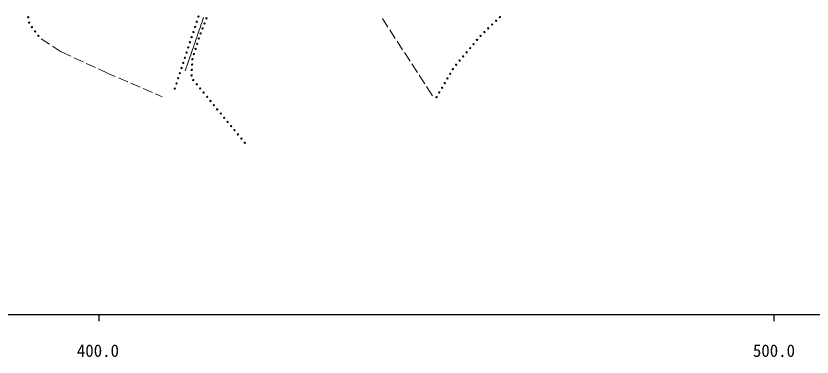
# Model space of a CAD drawing. Units: millimetres, scale not verified. Extents: x 40000 to 680000, y 20000 to 380000.
# Drawn here: x 455694 to 573648, y 198715 to 249172 of the extents above; entities that cross this region are included whole.
import ezdxf
from ezdxf.enums import TextEntityAlignment as Align

# ---------------------------------------------------------------- set-up
doc = ezdxf.new("R2010")
doc.units = ezdxf.units.MM
doc.header["$LTSCALE"] = 1000
doc.layers.add('M-TTL-BAND', color=7, linetype='Continuous', lineweight=25)
doc.layers.add('M-WORK', color=1, linetype='Continuous', lineweight=13)
doc.styles.add('ＭＳ ゴシック', font='')
doc.styles.get('ＭＳ ゴシック').set_extended_font_data('MS Gothic')

msp = doc.modelspace()

# ---------------------------------------------------------------- linework, layer by layer
at = {"layer": 'M-TTL-BAND'}
for p, q in [((40000, 205000), (579000, 205000)), ((468000, 205000), (468000, 204000)), ((568000, 205000), (568000, 204000))]:
    msp.add_line(p, q, dxfattribs=at)
at = {"layer": 'M-WORK'}
for p, q in [((509988, 248772), (510806, 247515)), ((511079, 247096), (511898, 245839)), ((459456, 245770), (460672, 244974)), ((512171, 245421), (512989, 244164)), ((461090, 244700), (462306, 243905)), ((462306, 243905), (463840, 243203)), ((464295, 242995), (465659, 242370)), ((513262, 243745), (514081, 242488)), ((466113, 242162), (467477, 241538)), ((514353, 242069), (515172, 240812)), ((467932, 241330), (469466, 240628)), ((469466, 240628), (470418, 240217)), ((470877, 240019), (472254, 239425)), ((515445, 240393), (516264, 239136)), ((472714, 239227), (474091, 238632)), ((474550, 238434), (475927, 237840)), ((516536, 238717), (517429, 237347)), ((476386, 237642), (477338, 237231))]:
    msp.add_line(p, q, dxfattribs=at)
for centre in [(457514, 248984), (482731, 249072), (483925, 248820), (527401, 249015), (457640, 248194), (482481, 248312), (483633, 248075), (526254, 247899), (526827, 248457), (458065, 247529), (458541, 246886), (481981, 246793), (482231, 247553), (483049, 246585), (483341, 247330), (525107, 246784), (525680, 247341), (459017, 246243), (481481, 245273), (481731, 246033), (482777, 245834), (524004, 245627), (524533, 246226), (481231, 244513), (482309, 244304), (482543, 245069), (522973, 244403), (523488, 245015), (480731, 242993), (480981, 243753), (482075, 243539), (521942, 243179), (522458, 243791), (480481, 242233), (481783, 241978), (481841, 242774), (520912, 241956), (521427, 242568), (479981, 240713), (480231, 241473), (481747, 241179), (520029, 240628), (520431, 241319), (479731, 239953), (481712, 240380), (481970, 239679), (519627, 239936), (479231, 238433), (479481, 239193), (482479, 239061), (482988, 238444), (518823, 238553), (519225, 239244), (483496, 237827), (484005, 237209), (518019, 237170), (518421, 237861), (484514, 236592), (485022, 235974), (485531, 235357), (486040, 234739), (486548, 234122), (487057, 233504), (487566, 232887), (488074, 232269), (488583, 231652), (489092, 231034), (489600, 230417)]:
    msp.add_circle(centre, 100, dxfattribs=at)
msp.add_open_spline([(483494, 248998), (483133, 247917), (483042, 247644), (482748, 246778), (482350, 245604), (482125, 244947), (481718, 243777), (481347, 242707), (481228, 242371), (480759, 241041)], degree=3, knots=[0, 0, 0, 0, 1, 1, 1, 2, 2, 2, 3, 3, 3, 3], dxfattribs=at)

# ---------------------------------------------------------------- texts
at = {"layer": 'M-TTL-BAND', "style": 'ＭＳ ゴシック'}
for s, p in [('400.0', (467844, 198195)), ('500.0', (568000, 198195))]:
    msp.add_text(s, height=1833, dxfattribs=at).set_placement(p, align=Align.BOTTOM_CENTER)

doc.saveas('drawing.dxf')
